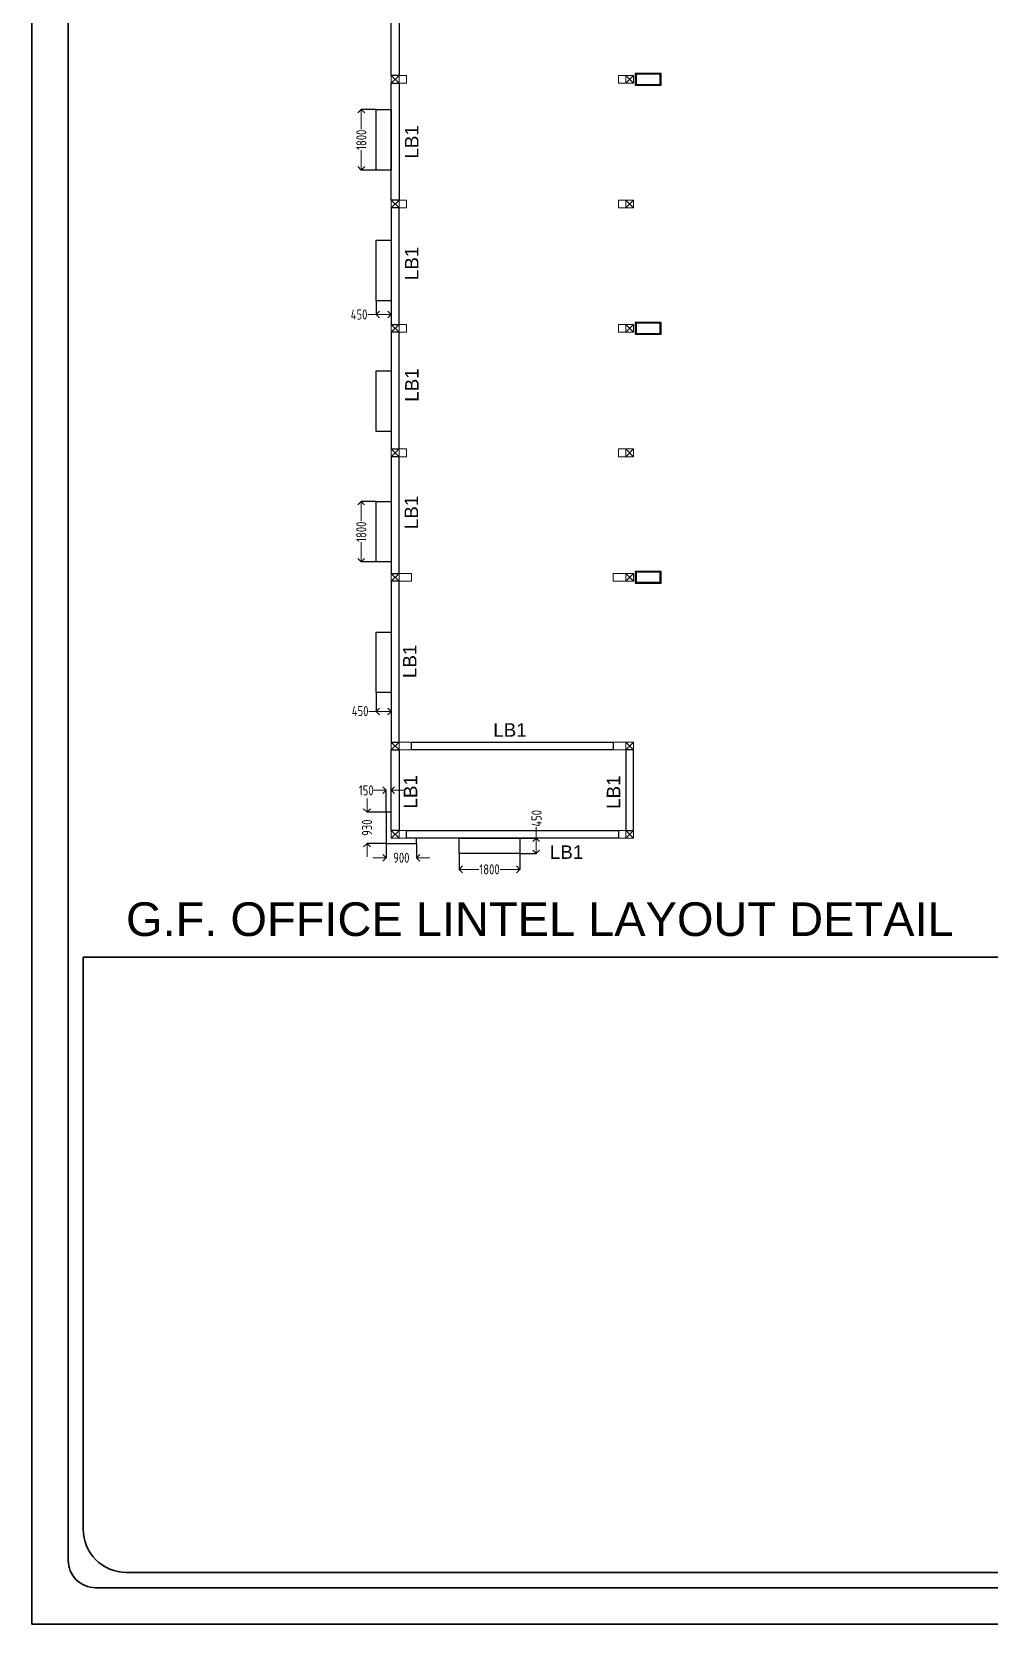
# Model space of a CAD drawing. Header units: inches. Extents: x -605 to 2991212, y -2872845 to 0.
# Drawn here: x 2699009 to 2727466, y -2732467 to -2685137 of the extents above; entities that cross this region are included whole.
import ezdxf
from ezdxf.enums import TextEntityAlignment as Align

# ---------------------------------------------------------------- set-up
doc = ezdxf.new("R2010")
doc.units = ezdxf.units.IN
doc.header["$LTSCALE"] = 600
doc.header["$MEASUREMENT"] = 0
for name, color, linetype, lineweight in [('rDIMension', 1, 'Continuous', 18), ('rRCC 2', 40, 'Continuous', 15), ('rSHEET', 2, 'Continuous', 30)]:
    doc.layers.add(name, color=color, linetype=linetype, lineweight=lineweight)
doc.styles.add('DIM', font='geniso.shx', dxfattribs={"width": 0.85})
doc.styles.get("Standard").update_dxf_attribs({"font": 'arial.ttf'})
doc.dimstyles.new('ST-100', dxfattribs={"dimscale": 100, "dimtxt": 2.5, "dimasz": 2, "dimexe": 0.18, "dimexo": 0.0625, "dimgap": 0.2, "dimtad": 0, "dimdec": 0, "dimzin": 0, "dimdsep": 46, "dimtxsty": 'DIM', "dimblk": 'OPEN90', "dimcen": 0.09, "dimclrd": 256, "dimclrt": 7, "dimadec": 0, "dimazin": 0, "dimtfac": 1, "dimtdec": 0, "dimtofl": 0, "dimtmove": 0, "dimatfit": 3, "dimldrblk": 'OPEN90', "dimfxl": 1, "dimtolj": 1, "dimtzin": 0, "dimlwd": -1, "dimarcsym": 0})

# ---------------------------------------------------------------- blocks, each defined once
blk = doc.blocks.new('_Open90')
at = {"color": 0, "linetype": 'ByBlock', "lineweight": -2}
for p, q in [((0, 0), (-1, 0)), ((-0.5, 0.5), (0, 0)), ((0, 0), (-0.5, -0.5))]:
    blk.add_line(p, q, dxfattribs=at)
blk = doc.blocks.new('*D1802')
at = {"layer": 'Defpoints', "color": 0}
for p in [(2713513, -2709108), (2713513, -2709558), (2714001, -2709558)]:
    blk.add_point(p, dxfattribs=at)
at = {"layer": 'rDIMension', "color": 0, "linetype": 'ByBlock', "lineweight": -2}
for p, q in [((2713513, -2709108), (2714001, -2709108)), ((2713513, -2709558), (2714001, -2709558))]:
    blk.add_line(p, q, dxfattribs=at)
at = {"layer": 'rDIMension'}
for p, q in [((2714001, -2709108), (2714001, -2708767)), ((2714001, -2709308), (2714001, -2709358))]:
    blk.add_line(p, q, dxfattribs=at)
at = {"layer": 'rDIMension', "xscale": 200, "yscale": 200, "zscale": 200}
for p, rotation in [((2714001, -2709108), 90), ((2714001, -2709558), 270)]:
    blk.add_blockref('_Open90', p, dxfattribs=dict(at, rotation=rotation))
at = {"layer": 'rDIMension', "color": 7, "insert": (2714011, -2708515), "char_height": 300, "attachment_point": 5, "rotation": 90, "style": 'DIM'}
blk.add_mtext('\\A1;450', dxfattribs=at)
blk = doc.blocks.new('*D1803')
at = {"layer": 'Defpoints', "color": 0}
for p in [(2709243, -2704779), (2709693, -2704779), (2709243, -2705340)]:
    blk.add_point(p, dxfattribs=at)
at = {"layer": 'rDIMension', "color": 0, "linetype": 'ByBlock', "lineweight": -2}
for p, q in [((2709243, -2704779), (2709243, -2705340)), ((2709693, -2704779), (2709693, -2705340))]:
    blk.add_line(p, q, dxfattribs=at)
at = {"layer": 'rDIMension'}
for p, q in [((2709243, -2705340), (2709031, -2705340)), ((2709493, -2705340), (2709443, -2705340))]:
    blk.add_line(p, q, dxfattribs=at)
at = {"layer": 'rDIMension', "xscale": 200, "yscale": 200, "zscale": 200, "rotation": 180}
blk.add_blockref('_Open90', (2709243, -2705340), dxfattribs=at)
at = {"layer": 'rDIMension', "xscale": 200, "yscale": 200, "zscale": 200}
blk.add_blockref('_Open90', (2709693, -2705340), dxfattribs=at)
at = {"layer": 'rDIMension', "color": 7, "insert": (2708768, -2705326), "char_height": 300, "attachment_point": 5, "style": 'DIM'}
blk.add_mtext('\\A1;450', dxfattribs=at)
blk = doc.blocks.new('*D1804')
at = {"layer": 'Defpoints', "color": 0}
for p in [(2709243, -2699095), (2708802, -2700895), (2709243, -2700895)]:
    blk.add_point(p, dxfattribs=at)
at = {"layer": 'rDIMension', "color": 0, "linetype": 'ByBlock', "lineweight": -2}
for p, q in [((2709243, -2699095), (2708802, -2699095)), ((2709243, -2700895), (2708802, -2700895))]:
    blk.add_line(p, q, dxfattribs=at)
at = {"layer": 'rDIMension'}
for p, q in [((2708802, -2699295), (2708802, -2699682)), ((2708802, -2700695), (2708802, -2700308))]:
    blk.add_line(p, q, dxfattribs=at)
at = {"layer": 'rDIMension', "xscale": 200, "yscale": 200, "zscale": 200}
for p, rotation in [((2708802, -2699095), 90), ((2708802, -2700895), 270)]:
    blk.add_blockref('_Open90', p, dxfattribs=dict(at, rotation=rotation))
at = {"layer": 'rDIMension', "color": 7, "insert": (2708802, -2699995), "char_height": 300, "attachment_point": 5, "rotation": 90, "style": 'DIM'}
blk.add_mtext('\\A1;1800', dxfattribs=at)
blk = doc.blocks.new('*D1805')
at = {"layer": 'Defpoints', "color": 0}
for p in [(2709243, -2693128), (2709693, -2693128), (2709693, -2693539)]:
    blk.add_point(p, dxfattribs=at)
at = {"layer": 'rDIMension'}
for p, q in [((2709243, -2693539), (2708998, -2693539)), ((2709443, -2693539), (2709493, -2693539))]:
    blk.add_line(p, q, dxfattribs=at)
at = {"layer": 'rDIMension', "color": 0, "linetype": 'ByBlock', "lineweight": -2}
for p, q in [((2709243, -2693128), (2709243, -2693539)), ((2709693, -2693128), (2709693, -2693539))]:
    blk.add_line(p, q, dxfattribs=at)
at = {"layer": 'rDIMension', "xscale": 200, "yscale": 200, "zscale": 200, "rotation": 180}
blk.add_blockref('_Open90', (2709243, -2693539), dxfattribs=at)
at = {"layer": 'rDIMension', "xscale": 200, "yscale": 200, "zscale": 200}
blk.add_blockref('_Open90', (2709693, -2693539), dxfattribs=at)
at = {"layer": 'rDIMension', "color": 7, "insert": (2708736, -2693539), "char_height": 300, "attachment_point": 5, "style": 'DIM'}
blk.add_mtext('\\A1;450', dxfattribs=at)
blk = doc.blocks.new('*D1806')
at = {"layer": 'Defpoints', "color": 0}
for p in [(2708803, -2687444), (2709243, -2687444), (2709243, -2689244)]:
    blk.add_point(p, dxfattribs=at)
at = {"layer": 'rDIMension', "color": 0, "linetype": 'ByBlock', "lineweight": -2}
for p, q in [((2709243, -2687444), (2708803, -2687444)), ((2709243, -2689244), (2708803, -2689244))]:
    blk.add_line(p, q, dxfattribs=at)
at = {"layer": 'rDIMension'}
for p, q in [((2708803, -2687644), (2708803, -2688031)), ((2708803, -2689044), (2708803, -2688657))]:
    blk.add_line(p, q, dxfattribs=at)
at = {"layer": 'rDIMension', "xscale": 200, "yscale": 200, "zscale": 200}
for p, rotation in [((2708803, -2687444), 90), ((2708803, -2689244), 270)]:
    blk.add_blockref('_Open90', p, dxfattribs=dict(at, rotation=rotation))
at = {"layer": 'rDIMension', "color": 7, "insert": (2708803, -2688344), "char_height": 300, "attachment_point": 5, "rotation": 90, "style": 'DIM'}
blk.add_mtext('\\A1;1800', dxfattribs=at)
blk = doc.blocks.new('*D1849')
at = {"layer": 'Defpoints', "color": 0}
for p in [(2709543, -2709258), (2709543, -2709686), (2710443, -2709258)]:
    blk.add_point(p, dxfattribs=at)
at = {"layer": 'rDIMension'}
for p, q in [((2709343, -2709686), (2709143, -2709686)), ((2710643, -2709686), (2710843, -2709686))]:
    blk.add_line(p, q, dxfattribs=at)
at = {"layer": 'rDIMension', "color": 0, "linetype": 'ByBlock', "lineweight": -2}
for p, q in [((2709543, -2709258), (2709543, -2709686)), ((2710443, -2709258), (2710443, -2709686))]:
    blk.add_line(p, q, dxfattribs=at)
at = {"layer": 'rDIMension', "xscale": 200, "yscale": 200, "zscale": 200}
blk.add_blockref('_Open90', (2709543, -2709686), dxfattribs=at)
at = {"layer": 'rDIMension', "xscale": 200, "yscale": 200, "zscale": 200, "rotation": 180}
blk.add_blockref('_Open90', (2710443, -2709686), dxfattribs=at)
at = {"layer": 'rDIMension', "color": 7, "insert": (2709993, -2709686), "char_height": 300, "attachment_point": 5, "style": 'DIM'}
blk.add_mtext('\\A1;900', dxfattribs=at)
blk = doc.blocks.new('*D1850')
at = {"layer": 'Defpoints', "color": 0}
for p in [(2708972, -2708328), (2709543, -2708328), (2709543, -2709258)]:
    blk.add_point(p, dxfattribs=at)
at = {"layer": 'rDIMension'}
for p, q in [((2708972, -2708128), (2708972, -2707928)), ((2708972, -2709458), (2708972, -2709658))]:
    blk.add_line(p, q, dxfattribs=at)
at = {"layer": 'rDIMension', "color": 0, "linetype": 'ByBlock', "lineweight": -2}
for p, q in [((2709543, -2708328), (2708972, -2708328)), ((2709543, -2709258), (2708972, -2709258))]:
    blk.add_line(p, q, dxfattribs=at)
at = {"layer": 'rDIMension', "xscale": 200, "yscale": 200, "zscale": 200}
for p, rotation in [((2708972, -2708328), 270), ((2708972, -2709258), 90)]:
    blk.add_blockref('_Open90', p, dxfattribs=dict(at, rotation=rotation))
at = {"layer": 'rDIMension', "color": 7, "insert": (2708972, -2708793), "char_height": 300, "attachment_point": 5, "rotation": 90, "style": 'DIM'}
blk.add_mtext('\\A1;930', dxfattribs=at)
blk = doc.blocks.new('*D1851')
at = {"layer": 'Defpoints', "color": 0}
for p in [(2709693, -2707681), (2709543, -2708328), (2709693, -2708328)]:
    blk.add_point(p, dxfattribs=at)
at = {"layer": 'rDIMension'}
for p, q in [((2709343, -2707681), (2709143, -2707681)), ((2709543, -2707681), (2709173, -2707681)), ((2709893, -2707681), (2710093, -2707681))]:
    blk.add_line(p, q, dxfattribs=at)
at = {"layer": 'rDIMension', "color": 0, "linetype": 'ByBlock', "lineweight": -2}
for p, q in [((2709543, -2708328), (2709543, -2707681)), ((2709693, -2708328), (2709693, -2707681))]:
    blk.add_line(p, q, dxfattribs=at)
at = {"layer": 'rDIMension', "xscale": 200, "yscale": 200, "zscale": 200}
blk.add_blockref('_Open90', (2709543, -2707681), dxfattribs=at)
at = {"layer": 'rDIMension', "xscale": 200, "yscale": 200, "zscale": 200, "rotation": 180}
blk.add_blockref('_Open90', (2709693, -2707681), dxfattribs=at)
at = {"layer": 'rDIMension', "color": 7, "insert": (2708949, -2707681), "char_height": 300, "attachment_point": 5, "style": 'DIM'}
blk.add_mtext('\\A1;150', dxfattribs=at)
blk = doc.blocks.new('*D1855')
at = {"layer": 'Defpoints', "color": 0}
for p in [(2711713, -2709558), (2713513, -2709558), (2713513, -2710031)]:
    blk.add_point(p, dxfattribs=at)
at = {"layer": 'rDIMension', "color": 0, "linetype": 'ByBlock', "lineweight": -2}
for p, q in [((2711713, -2709558), (2711713, -2710031)), ((2713513, -2709558), (2713513, -2710031))]:
    blk.add_line(p, q, dxfattribs=at)
at = {"layer": 'rDIMension'}
for p, q in [((2711913, -2710031), (2712300, -2710031)), ((2713313, -2710031), (2712927, -2710031))]:
    blk.add_line(p, q, dxfattribs=at)
at = {"layer": 'rDIMension', "xscale": 200, "yscale": 200, "zscale": 200, "rotation": 180}
blk.add_blockref('_Open90', (2711713, -2710031), dxfattribs=at)
at = {"layer": 'rDIMension', "xscale": 200, "yscale": 200, "zscale": 200}
blk.add_blockref('_Open90', (2713513, -2710031), dxfattribs=at)
at = {"layer": 'rDIMension', "color": 7, "insert": (2712613, -2710031), "char_height": 300, "attachment_point": 5, "style": 'DIM'}
blk.add_mtext('\\A1;1800', dxfattribs=at)

msp = doc.modelspace()

# ---------------------------------------------------------------- linework, layer by layer
at = {"color": 1}
for points in [[(2709923.2, -2686433.9), (2709693.2, -2686433.9), (2709693.2, -2682775.5), (2709923.2, -2682775.5)], [(2709923.2, -2690135.5), (2709693.2, -2690135.5), (2709693.2, -2686665.5), (2709923.2, -2686665.5)], [(2709243.2, -2687443.9), (2709693.2, -2687443.9), (2709693.2, -2689244.2), (2709243.2, -2689244.2)], [(2709693.2, -2693833.9), (2709923.2, -2693833.9), (2709923.2, -2690365.5), (2709693.2, -2690365.5)], [(2709243.2, -2691327.5), (2709693.2, -2691327.5), (2709693.2, -2693127.8), (2709243.2, -2693127.8)], [(2709693.2, -2697535.5), (2709923.2, -2697535.5), (2709923.2, -2694063.9), (2709693.2, -2694063.9)], [(2709243.2, -2695211.1), (2709693.2, -2695211.1), (2709693.2, -2697011.4), (2709243.2, -2697011.4)], [(2709693.2, -2701235.5), (2709923.2, -2701235.5), (2709923.2, -2697765.5), (2709693.2, -2697765.5)], [(2709243.2, -2699094.8), (2709693.2, -2699094.8), (2709693.2, -2700895), (2709243.2, -2700895)], [(2709693.2, -2706252.9), (2709923.2, -2706252.9), (2709923.2, -2701465.5), (2709693.2, -2701465.5)], [(2709243.2, -2702978.4), (2709693.2, -2702978.4), (2709693.2, -2704778.7), (2709243.2, -2704778.7)], [(2710293.2, -2706252.9), (2716293.2, -2706252.9), (2716293.2, -2706482.9), (2710293.2, -2706482.9)], [(2709693.2, -2706482.9), (2709923.2, -2706482.9), (2709923.2, -2708878.4), (2709693.2, -2708878.4)], [(2716663.2, -2708878.4), (2716893.2, -2708878.4), (2716893.2, -2706482.9), (2716663.2, -2706482.9)], [(2710143.2, -2708878.4), (2716443.2, -2708878.4), (2716443.2, -2709108.4), (2710143.2, -2709108.4)], [(2711713.2, -2709108.4), (2713513.2, -2709108.4), (2713513.2, -2709558.2), (2711713.2, -2709558.2)]]:
    msp.add_lwpolyline(points, close=True, dxfattribs=at)
at = {"color": 3, "linetype": 'ByBlock'}
for points in [[(2716943.2, -2686723.9), (2717713.2, -2686723.9), (2717713.2, -2686373.9), (2716943.2, -2686373.9)], [(2716943.2, -2686723.9), (2717713.2, -2686723.9), (2717713.2, -2686373.9), (2716943.2, -2686373.9)], [(2716943.2, -2694123.9), (2717713.2, -2694123.9), (2717713.2, -2693773.9), (2716943.2, -2693773.9)], [(2716943.2, -2694123.9), (2717713.2, -2694123.9), (2717713.2, -2693773.9), (2716943.2, -2693773.9)], [(2716943.2, -2701523.9), (2717713.2, -2701523.9), (2717713.2, -2701173.9), (2716943.2, -2701173.9)], [(2716943.2, -2701523.9), (2717713.2, -2701523.9), (2717713.2, -2701173.9), (2716943.2, -2701173.9)]]:
    msp.add_lwpolyline(points, close=True, dxfattribs=at)
at = {"color": 2, "linetype": 'ByBlock'}
for points in [[(2716968.2, -2686698.9), (2717688.2, -2686698.9), (2717688.2, -2686398.9), (2716968.2, -2686398.9)], [(2716968.2, -2686698.9), (2717688.2, -2686698.9), (2717688.2, -2686398.9), (2716968.2, -2686398.9)], [(2716968.2, -2694098.9), (2717688.2, -2694098.9), (2717688.2, -2693798.9), (2716968.2, -2693798.9)], [(2716968.2, -2694098.9), (2717688.2, -2694098.9), (2717688.2, -2693798.9), (2716968.2, -2693798.9)], [(2716968.2, -2701498.9), (2717688.2, -2701498.9), (2717688.2, -2701198.9), (2716968.2, -2701198.9)], [(2716968.2, -2701498.9), (2717688.2, -2701498.9), (2717688.2, -2701198.9), (2716968.2, -2701198.9)]]:
    msp.add_lwpolyline(points, close=True, dxfattribs=at)
at = {"color": 1}
msp.add_lwpolyline([(2709693.2, -2708328.4), (2709543.2, -2708328.4), (2709543.2, -2709258.4), (2710443.2, -2709258.4), (2710443.2, -2709108.4)], dxfattribs=at)
at = {"layer": 'rRCC 2', "color": 6}
for p, q in [((2709693.2, -2686433.9), (2709923.2, -2686663.9)), ((2709693.2, -2686663.9), (2709923.2, -2686433.9)), ((2716893.2, -2686433.9), (2716663.2, -2686663.9)), ((2716893.2, -2686663.9), (2716663.2, -2686433.9)), ((2709693.2, -2690135.5), (2709923.2, -2690365.5)), ((2709693.2, -2690365.5), (2709923.2, -2690135.5)), ((2716893.2, -2690135.5), (2716663.2, -2690365.5)), ((2716893.2, -2690365.5), (2716663.2, -2690135.5)), ((2709693.2, -2693833.9), (2709923.2, -2694063.9)), ((2709693.2, -2694063.9), (2709923.2, -2693833.9)), ((2716893.2, -2693833.9), (2716663.2, -2694063.9)), ((2716893.2, -2694063.9), (2716663.2, -2693833.9)), ((2709693.2, -2697535.5), (2709923.2, -2697765.5)), ((2709693.2, -2697765.5), (2709923.2, -2697535.5)), ((2716893.2, -2697535.5), (2716663.2, -2697765.5)), ((2716893.2, -2697765.5), (2716663.2, -2697535.5)), ((2709693.2, -2701235.5), (2709923.2, -2701465.5)), ((2709693.2, -2701465.5), (2709923.2, -2701235.5)), ((2716893.2, -2701233.9), (2716663.2, -2701463.9)), ((2716893.2, -2701463.9), (2716663.2, -2701233.9)), ((2709693.2, -2706252.9), (2709923.2, -2706482.9)), ((2709693.2, -2706482.9), (2709923.2, -2706252.9)), ((2716893.2, -2706252.9), (2716663.2, -2706482.9)), ((2716893.2, -2706482.9), (2716663.2, -2706252.9)), ((2709693.2, -2708878.4), (2709923.2, -2709108.4)), ((2709693.2, -2709108.4), (2709923.2, -2708878.4)), ((2716893.2, -2708878.4), (2716663.2, -2709108.4)), ((2716893.2, -2709108.4), (2716663.2, -2708878.4))]:
    msp.add_line(p, q, dxfattribs=at)
for points in [[(2709693.2, -2686663.9), (2709693.2, -2686433.9), (2710143.2, -2686433.9), (2710143.2, -2686663.9)], [(2709693.2, -2686433.9), (2709923.2, -2686433.9), (2709923.2, -2686663.9), (2709693.2, -2686663.9)], [(2716893.2, -2686663.9), (2716893.2, -2686433.9), (2716443.2, -2686433.9), (2716443.2, -2686663.9)], [(2716893.2, -2686433.9), (2716663.2, -2686433.9), (2716663.2, -2686663.9), (2716893.2, -2686663.9)], [(2709693.2, -2690365.5), (2709693.2, -2690135.5), (2710143.2, -2690135.5), (2710143.2, -2690365.5)], [(2709693.2, -2690135.5), (2709923.2, -2690135.5), (2709923.2, -2690365.5), (2709693.2, -2690365.5)], [(2716893.2, -2690365.5), (2716893.2, -2690135.5), (2716443.2, -2690135.5), (2716443.2, -2690365.5)], [(2716893.2, -2690135.5), (2716663.2, -2690135.5), (2716663.2, -2690365.5), (2716893.2, -2690365.5)], [(2709693.2, -2694063.9), (2709693.2, -2693833.9), (2710143.2, -2693833.9), (2710143.2, -2694063.9)], [(2709693.2, -2693833.9), (2709923.2, -2693833.9), (2709923.2, -2694063.9), (2709693.2, -2694063.9)], [(2716893.2, -2694063.9), (2716893.2, -2693833.9), (2716443.2, -2693833.9), (2716443.2, -2694063.9)], [(2716893.2, -2693833.9), (2716663.2, -2693833.9), (2716663.2, -2694063.9), (2716893.2, -2694063.9)], [(2709693.2, -2697765.5), (2709693.2, -2697535.5), (2710143.2, -2697535.5), (2710143.2, -2697765.5)], [(2709693.2, -2697535.5), (2709923.2, -2697535.5), (2709923.2, -2697765.5), (2709693.2, -2697765.5)], [(2716893.2, -2697765.5), (2716893.2, -2697535.5), (2716443.2, -2697535.5), (2716443.2, -2697765.5)], [(2716893.2, -2697535.5), (2716663.2, -2697535.5), (2716663.2, -2697765.5), (2716893.2, -2697765.5)], [(2709693.2, -2701465.5), (2709693.2, -2701235.5), (2710293.2, -2701235.5), (2710293.2, -2701465.5)], [(2709693.2, -2701235.5), (2709923.2, -2701235.5), (2709923.2, -2701465.5), (2709693.2, -2701465.5)], [(2716893.2, -2701463.9), (2716893.2, -2701233.9), (2716293.2, -2701233.9), (2716293.2, -2701463.9)], [(2716893.2, -2701233.9), (2716663.2, -2701233.9), (2716663.2, -2701463.9), (2716893.2, -2701463.9)], [(2709693.2, -2706482.9), (2709693.2, -2706252.9), (2710293.2, -2706252.9), (2710293.2, -2706482.9)], [(2709693.2, -2706252.9), (2709923.2, -2706252.9), (2709923.2, -2706482.9), (2709693.2, -2706482.9)], [(2716893.2, -2706482.9), (2716893.2, -2706252.9), (2716293.2, -2706252.9), (2716293.2, -2706482.9)], [(2716893.2, -2706252.9), (2716663.2, -2706252.9), (2716663.2, -2706482.9), (2716893.2, -2706482.9)], [(2709693.2, -2709108.4), (2709693.2, -2708878.4), (2710143.2, -2708878.4), (2710143.2, -2709108.4)], [(2709693.2, -2708878.4), (2709923.2, -2708878.4), (2709923.2, -2709108.4), (2709693.2, -2709108.4)], [(2716893.2, -2709108.4), (2716893.2, -2708878.4), (2716443.2, -2708878.4), (2716443.2, -2709108.4)], [(2716893.2, -2708878.4), (2716663.2, -2708878.4), (2716663.2, -2709108.4), (2716893.2, -2709108.4)]]:
    msp.add_lwpolyline(points, close=True, dxfattribs=at)
at = {"layer": 'rSHEET'}
msp.add_lwpolyline([(2779457.8, -2732467.4), (2779457.8, -2618689.5), (2699008.7, -2618689.5), (2699008.7, -2732467.4)], close=True, dxfattribs=at)
for points in [[(2778376.2, -2730571.1), (2778376.2, -2620585.8, 0.4142136), (2777563.5, -2619773.1), (2700903, -2619773.1, 0.4142136), (2700090.3, -2620585.8), (2700090.3, -2730571.1, 0.4142136), (2700903, -2731383.8), (2777563.5, -2731383.8, 0.4142136)], [(2700536.5, -2712643.1), (2762705.1, -2712643.1), (2762705.1, -2729651.2, -0.4142136), (2761428.2, -2730928.1), (2701813.4, -2730928.1, -0.4142136), (2700536.5, -2729651.2)]]:
    msp.add_lwpolyline(points, format="xyb", close=True, dxfattribs=at)

# ---------------------------------------------------------------- texts
at = {"layer": 'rRCC 2'}
for p in [(2710300.8, -2688406.9), (2710300.8, -2692020.2), (2710305.7, -2695634.9), (2710289.3, -2699421.7), (2710242.6, -2703847.7), (2710265.5, -2707726.8), (2716300.7, -2707736.8)]:
    msp.add_text('LB1', height=400, rotation=90, dxfattribs=at).set_placement(p, align=Align.MIDDLE_CENTER)
for p in [(2713221.5, -2705888), (2714904.1, -2709518.9)]:
    msp.add_text('LB1', height=400, dxfattribs=at).set_placement(p, align=Align.MIDDLE_CENTER)
msp.add_text('G.F. OFFICE LINTEL LAYOUT DETAIL', height=1000, dxfattribs=at).set_placement((2701807.8, -2712011.9))

# ---------------------------------------------------------------- dimensions: what is measured, and where the dimension line sits
at = {"layer": 'rDIMension', "color": 1, "linetype": 'ByBlock'}
for base, p1, p2, picture, middle in [((2708802.9, -2687443.9), (2709243.2, -2689244.2), (2709243.2, -2687443.9), '*D1806', (2708802.9, -2688344)), ((2708801.8, -2700895), (2709243.2, -2699094.8), (2709243.2, -2700895), '*D1804', (2708801.8, -2699994.9)), ((2708972.2, -2708328.4), (2709543.2, -2709258.4), (2709543.2, -2708328.4), '*D1850', (2708972.2, -2708793.4))]:
    dim = msp.add_linear_dim(base=base, p1=p1, p2=p2, angle=90, dimstyle='ST-100', override={"dimtxt": 3, "dimexe": 0, "dimexo": 0, "dimblk": 'Open90', "dimtmove": 1, "dimfxl": 1.25, "dimtfillclr": 256, "dimarcsym": 2}, dxfattribs=at)
    dim.commit()
    dim.dimension.update_dxf_attribs({"geometry": picture, "text_midpoint": middle})
for base, p1, p2, picture, middle in [((2709693.2, -2693539.3), (2709243.2, -2693127.8), (2709693.2, -2693127.8), '*D1805', (2708736.1, -2693524.3)), ((2709243.2, -2705340.5), (2709693.2, -2704778.7), (2709243.2, -2704778.7), '*D1803', (2708768.4, -2705333.1)), ((2709693.2, -2707680.6), (2709543.2, -2708328.4), (2709693.2, -2708328.4), '*D1851', (2708949.2, -2707638.9))]:
    dim = msp.add_linear_dim(base=base, p1=p1, p2=p2, dimstyle='ST-100', override={"dimtxt": 3, "dimexe": 0, "dimexo": 0, "dimblk": 'Open90', "dimtmove": 1, "dimfxl": 1.25, "dimtfillclr": 256, "dimarcsym": 2}, dxfattribs=at)
    dim.commit()
    dim.dimension.update_dxf_attribs({"geometry": picture, "text_midpoint": middle, "dimtype": 160})
dim = msp.add_linear_dim(base=(2714000.5, -2709558.2), p1=(2713513.2, -2709108.4), p2=(2713513.2, -2709558.2), angle=90, dimstyle='ST-100', override={"dimtxt": 3, "dimexe": 0, "dimexo": 0, "dimblk": 'Open90', "dimtmove": 1, "dimfxl": 1.25, "dimtfillclr": 256, "dimarcsym": 2}, dxfattribs=at)
dim.commit()
dim.dimension.update_dxf_attribs({"geometry": '*D1802', "text_midpoint": (2714010.9, -2708504.6), "dimtype": 160})
for base, p1, p2, picture, middle in [((2709543.2, -2709686.2), (2710443.2, -2709258.4), (2709543.2, -2709258.4), '*D1849', (2709993.2, -2709686.2)), ((2713513.2, -2710031), (2711713.2, -2709558.2), (2713513.2, -2709558.2), '*D1855', (2712613.2, -2710031))]:
    dim = msp.add_linear_dim(base=base, p1=p1, p2=p2, dimstyle='ST-100', override={"dimtxt": 3, "dimexe": 0, "dimexo": 0, "dimblk": 'Open90', "dimtmove": 1, "dimfxl": 1.25, "dimtfillclr": 256, "dimarcsym": 2}, dxfattribs=at)
    dim.commit()
    dim.dimension.update_dxf_attribs({"geometry": picture, "text_midpoint": middle})

doc.saveas('drawing.dxf')
